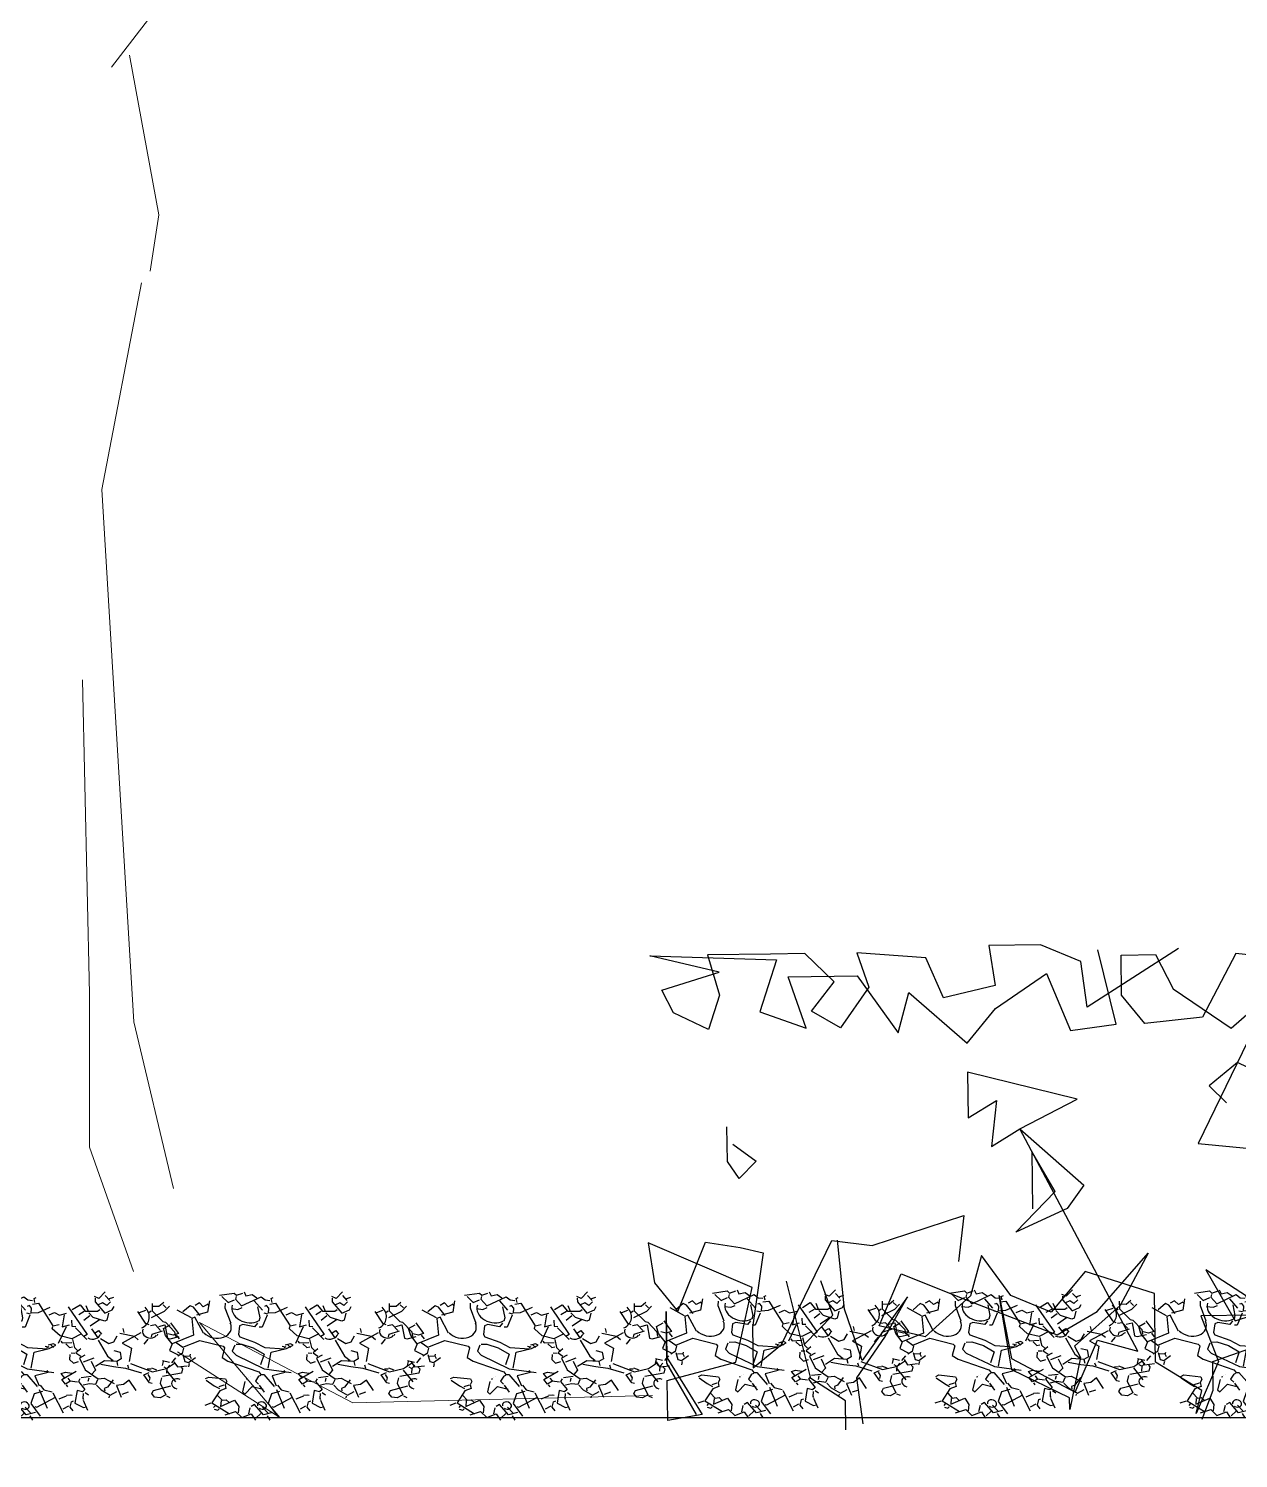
# Model space of a CAD drawing. Extents: x -1568 to -728, y -1287 to -990.
# Drawn here: x -1271.715 to -1268.345, y -1213.164 to -1209.183 of the extents above; entities that cross this region are included whole.
import ezdxf

# ---------------------------------------------------------------- set-up
doc = ezdxf.new("R2010")
doc.units = 0
doc.header["$LTSCALE"] = 5
doc.layers.get('0').update_dxf_attribs({"linetype": 'CONTINUOUS'})
doc.layers.add('fz', color=7, linetype='CONTINUOUS')

# ---------------------------------------------------------------- blocks, each defined once
blk = doc.blocks.new('乔木02')
at = {"color": 106, "lineweight": 20}
for p, q in [((251.8, 912.4), (218, 736.5)), ((218, 736.5), (245.1, 283.2)), ((201.4, 574.5), (207.6, 307.1)), ((207.6, 307.1), (207.6, 176.5)), ((245.1, 283.2), (278.9, 141.2)), ((207.6, 176.5), (245, 70.7)), ((301, 27.2), (431.7, -41.2)), ((369.5, -53.6), (301, 27.2)), ((282.3, 2.3), (369.5, -53.6)), ((431.7, -41.2), (686.9, -35))]:
    blk.add_line(p, q, dxfattribs=at)
for points in [[(498.5, 2592.9), (511.1, 2253), (526.2, 1991.2), (518.6, 1757.1), (432.8, 1524.2), (337.1, 1259.8), (301.8, 1194.4), (226.3, 1096.2)], [(241.4, 1106.3), (266.6, 970.3), (259, 922.5)]]:
    blk.add_lwpolyline(points, dxfattribs=at)
blk = doc.blocks.new('A$C3DF60D46')
at = {"color": 3}
for p, q in [((753.5334, 876.300001), (732.3667, 829.733351)), ((757.7667, 855.133351), (783.1667, 833.966701)), ((795.8667, 855.133351), (774.70005, 838.200001)), ((973.6667, 876.300001), (982.1334, 833.966701)), ((1007.5334, 867.833351), (977.90005, 859.366701)), ((1024.4667, 897.466701), (1007.5334, 867.833351)), ((1024.4667, 884.766701), (1041.40005, 872.066701)), ((1054.10005, 884.766701), (1037.1667, 846.666701)), ((732.3667, 829.733351), (711.20005, 833.966701)), ((715.43335, 825.500001), (719.6667, 804.333351)), ((719.6667, 804.333351), (774.70005, 753.533351)), ((753.5334, 808.566701), (736.60005, 791.633351)), ((774.70005, 800.100001), (753.5334, 808.566701)), ((787.40005, 825.500001), (774.70005, 800.100001)), ((804.3334, 783.166701), (808.5667, 804.333351)), ((918.6334, 808.566701), (965.20005, 753.533351)), ((952.50005, 825.500001), (927.10005, 804.333351)), ((977.90005, 829.733351), (969.4334, 817.033351)), ((982.1334, 833.966701), (1041.40005, 787.400001)), ((1037.1667, 846.666701), (986.3667, 791.633351)), ((1041.40005, 787.400001), (1054.10005, 787.400001)), ((1054.10005, 787.400001), (1104.90005, 745.066701)), ((287.8667, 706.966701), (313.2667, 728.133351)), ((317.50005, 736.600001), (330.20005, 715.433351)), ((321.73335, 651.933351), (397.93335, 732.366701)), ((330.20005, 715.433351), (355.60005, 732.366701)), ((355.60005, 732.366701), (381.00005, 719.666701)), ((397.93335, 732.366701), (419.10005, 719.666701)), ((419.10005, 719.666701), (440.2667, 723.900001)), ((444.50005, 736.600001), (452.9667, 745.066701)), ((452.9667, 715.433351), (444.50005, 736.600001)), ((605.3667, 736.600001), (719.6667, 605.366701)), ((626.53335, 728.133351), (656.1667, 766.233351)), ((656.1667, 766.233351), (685.80005, 736.600001)), ((681.5667, 732.366701), (660.40005, 706.966701)), ((681.5667, 770.466701), (698.50005, 740.833351)), ((685.80005, 736.600001), (740.83335, 753.533351)), ((728.13335, 711.200001), (702.73335, 732.366701)), ((740.83335, 753.533351), (749.30005, 766.233351)), ((774.70005, 753.533351), (804.3334, 783.166701)), ((791.6334, 757.766701), (791.6334, 715.433351)), ((965.20005, 753.533351), (982.1334, 749.300001)), ((1011.7667, 757.766701), (990.60005, 745.066701)), ((1007.5334, 698.500001), (1049.8667, 732.366701)), ((1041.40005, 732.366701), (1011.7667, 757.766701)), ((1028.70005, 753.533351), (1054.10005, 770.466701)), ((1054.10005, 770.466701), (1079.50005, 698.500001)), ((1092.20005, 698.500001), (1130.30005, 723.900001)), ((1104.90005, 745.066701), (1113.3667, 719.666701)), ((211.6667, 681.566701), (275.1667, 715.433351)), ((224.3667, 677.333351), (258.23335, 651.933351)), ((258.23335, 651.933351), (283.63335, 677.333351)), ((275.1667, 715.433351), (287.8667, 706.966701)), ((287.8667, 698.500001), (287.8667, 681.566701)), ((287.8667, 681.566701), (321.73335, 651.933351)), ((372.53335, 698.500001), (419.10005, 656.166701)), ((393.70005, 668.866701), (414.8667, 609.600001)), ((431.80005, 690.033351), (423.33335, 681.566701)), ((444.50005, 677.333351), (431.80005, 690.033351)), ((444.50005, 702.733351), (469.90005, 715.433351)), ((448.73335, 647.700001), (444.50005, 677.333351)), ((478.3667, 660.400001), (448.73335, 647.700001)), ((469.90005, 715.433351), (558.80005, 605.366701)), ((524.93335, 706.966701), (478.3667, 660.400001)), ((529.1667, 664.633351), (550.33335, 685.800001)), ((550.33335, 685.800001), (575.73335, 677.333351)), ((575.73335, 677.333351), (605.3667, 698.500001)), ((596.90005, 685.800001), (601.13335, 613.833351)), ((635.00005, 664.633351), (643.4667, 630.766701)), ((711.20005, 715.433351), (690.03335, 681.566701)), ((757.7667, 706.966701), (723.90005, 656.166701)), ((783.1667, 706.966701), (728.13335, 711.200001)), ((791.6334, 715.433351), (783.1667, 706.966701)), ((931.3334, 660.400001), (863.60005, 656.166701)), ((872.0667, 690.033351), (880.5334, 668.866701)), ((956.7334, 690.033351), (884.7667, 605.366701)), ((952.50005, 647.700001), (931.3334, 660.400001)), ((994.8334, 664.633351), (982.1334, 630.766701)), ((1007.5334, 681.566701), (1007.5334, 698.500001)), ((1032.9334, 698.500001), (1032.9334, 706.966701)), ((1079.50005, 698.500001), (1092.20005, 698.500001)), ((131.23335, 609.600001), (114.3, 588.433351)), ((152.4, 592.666701), (131.23335, 609.600001)), ((169.33335, 613.833351), (152.4, 592.666701)), ((177.8, 605.366701), (169.33335, 613.833351)), ((173.5667, 635.000001), (177.8, 567.266701)), ((245.53335, 643.466701), (249.7667, 618.066701)), ((249.7667, 618.066701), (292.10005, 537.633351)), ((279.40005, 622.300001), (309.03335, 626.533351)), ((309.03335, 626.533351), (325.9667, 643.466701)), ((414.8667, 609.600001), (414.8667, 588.433351)), ((427.5667, 643.466701), (444.50005, 643.466701)), ((444.50005, 635.000001), (436.03335, 558.800001)), ((558.80005, 605.366701), (584.20005, 622.300001)), ((558.80005, 588.433351), (558.80005, 601.133351)), ((601.13335, 558.800001), (558.80005, 588.433351)), ((601.13335, 613.833351), (630.7667, 635.000001)), ((618.0667, 618.066701), (601.13335, 512.233351)), ((643.4667, 630.766701), (660.40005, 635.000001)), ((694.2667, 601.133351), (656.1667, 558.800001)), ((723.90005, 575.733351), (660.40005, 626.533351)), ((719.6667, 605.366701), (706.9667, 588.433351)), ((732.3667, 643.466701), (770.4667, 601.133351)), ((753.5334, 626.533351), (766.2334, 643.466701)), ((766.2334, 643.466701), (783.1667, 626.533351)), ((774.70005, 588.433351), (833.9667, 508.000001)), ((783.1667, 601.133351), (825.50005, 584.200001)), ((825.50005, 584.200001), (846.6667, 601.133351)), ((846.6667, 601.133351), (855.1334, 639.233351)), ((884.7667, 605.366701), (931.3334, 588.433351)), ((931.3334, 588.433351), (935.5667, 508.000001)), ((38.1, 537.633351), (110.0667, 512.233351)), ((93.13335, 579.966701), (67.73335, 533.400001)), ((110.0667, 575.733351), (93.13335, 579.966701)), ((148.1667, 537.633351), (110.0667, 575.733351)), ((177.8, 567.266701), (131.23335, 533.400001)), ((347.13335, 546.100001), (334.43335, 533.400001)), ((334.43335, 533.400001), (338.6667, 482.600001)), ((402.1667, 550.333351), (347.13335, 546.100001)), ((410.63335, 575.733351), (402.1667, 550.333351)), ((436.03335, 558.800001), (423.33335, 554.566701)), ((656.1667, 558.800001), (601.13335, 558.800001)), ((609.60005, 529.166701), (618.0667, 520.700001)), ((618.0667, 520.700001), (660.40005, 537.633351)), ((660.40005, 554.566701), (677.33335, 512.233351)), ((855.1334, 550.333351), (884.7667, 550.333351)), ((884.7667, 550.333351), (897.4667, 512.233351)), ((1109.1334, 520.700001), (1138.7667, 563.033351)), ((1134.5334, 571.500001), (1155.70005, 546.100001)), ((1155.70005, 546.100001), (1198.0334, 567.266701)), ((1172.6334, 550.333351), (1181.10005, 541.866701)), ((1181.10005, 541.866701), (1181.10005, 516.466701)), ((127, 520.700001), (114.3, 508.000001)), ((114.3, 508.000001), (139.7, 414.866651)), ((182.03335, 440.266701), (127, 520.700001)), ((338.6667, 482.600001), (347.13335, 469.900001)), ((347.13335, 469.900001), (419.10005, 461.433351)), ((419.10005, 461.433351), (469.90005, 444.500001)), ((469.90005, 444.500001), (558.80005, 465.666701)), ((503.7667, 427.566701), (567.2667, 469.900001)), ((546.10005, 478.366701), (563.03335, 478.366701)), ((563.03335, 478.366701), (554.5667, 469.900001)), ((579.9667, 503.766701), (558.80005, 486.833351)), ((567.2667, 469.900001), (592.6667, 499.533351)), ((567.2667, 495.300001), (584.20005, 482.600001)), ((592.6667, 499.533351), (579.9667, 503.766701)), ((635.00005, 520.700001), (656.1667, 503.766701)), ((656.1667, 503.766701), (668.8667, 512.233351)), ((664.63335, 465.666701), (668.8667, 436.033351)), ((685.80005, 478.366701), (668.8667, 474.133351)), ((677.33335, 512.233351), (694.2667, 499.533351)), ((706.9667, 512.233351), (690.03335, 482.600001)), ((690.03335, 482.600001), (715.43335, 469.900001)), ((732.3667, 482.600001), (711.20005, 457.200001)), ((774.70005, 478.366701), (732.3667, 440.266701)), ((825.50005, 478.366701), (791.6334, 431.800001)), ((880.5334, 491.066701), (825.50005, 478.366701)), ((833.9667, 508.000001), (863.60005, 491.066701)), ((863.60005, 491.066701), (855.1334, 486.833351)), ((872.0667, 457.200001), (927.10005, 465.666701)), ((897.4667, 512.233351), (880.5334, 491.066701)), ((880.5334, 491.066701), (889.00005, 469.900001)), ((927.10005, 465.666701), (1003.30005, 461.433351)), ((931.3334, 486.833351), (939.80005, 469.900001)), ((944.0334, 499.533351), (1049.8667, 482.600001)), ((1016.00005, 452.966701), (1037.1667, 474.133351)), ((1041.40005, 495.300001), (1024.4667, 491.066701)), ((1032.9334, 461.433351), (1045.6334, 444.500001)), ((1041.40005, 503.766701), (1066.80005, 499.533351)), ((1049.8667, 482.600001), (1109.1334, 520.700001)), ((1096.4334, 461.433351), (1096.4334, 427.566701)), ((1181.10005, 516.466701), (1100.6667, 469.900001)), ((1109.1334, 512.233351), (1164.1667, 457.200001)), ((0, 410.633351), (25.4, 440.266701)), ((16.93335, 372.533351), (0, 410.633351)), ((25.4, 452.966701), (71.9667, 402.166651)), ((71.9667, 402.166651), (50.8, 385.233351)), ((139.7, 414.866651), (55.03335, 334.433351)), ((105.83335, 330.200001), (173.5667, 393.700001)), ((173.5667, 393.700001), (283.63335, 393.700001)), ((283.63335, 393.700001), (292.10005, 385.233351)), ((334.43335, 414.866651), (330.20005, 376.766651)), ((338.6667, 423.333351), (364.0667, 431.800001)), ((364.0667, 431.800001), (419.10005, 427.566701)), ((419.10005, 427.566701), (474.13335, 406.400001)), ((474.13335, 406.400001), (469.90005, 338.666651)), ((508.00005, 330.200001), (503.7667, 427.566701)), ((668.8667, 436.033351), (690.03335, 419.100001)), ((690.03335, 419.100001), (711.20005, 436.033351)), ((711.20005, 457.200001), (749.30005, 397.933351)), ((749.30005, 397.933351), (817.0334, 364.066651)), ((766.2334, 457.200001), (795.8667, 410.633351)), ((795.8667, 410.633351), (783.1667, 381.000001)), ((812.80005, 452.966701), (872.0667, 457.200001)), ((956.7334, 402.166651), (935.5667, 368.300001)), ((999.0667, 351.366651), (956.7334, 402.166651)), ((1049.8667, 414.866651), (1016.00005, 452.966701)), ((1045.6334, 444.500001), (1045.6334, 427.566701)), ((1062.5667, 414.866651), (1049.8667, 414.866651)), ((1075.2667, 376.766651), (1147.2334, 427.566701)), ((1096.4334, 427.566701), (1134.5334, 368.300001)), ((55.03335, 334.433351), (16.93335, 372.533351)), ((50.8, 385.233351), (25.4, 385.233351)), ((55.03335, 334.433351), (50.8, 292.100001)), ((63.5, 389.466651), (80.43335, 372.533351)), ((71.9667, 347.133351), (105.83335, 330.200001)), ((292.10005, 385.233351), (292.10005, 325.966651)), ((330.20005, 376.766651), (351.3667, 359.833351)), ((351.3667, 359.833351), (491.0667, 321.733351)), ((491.0667, 321.733351), (613.83335, 338.666651)), ((588.43335, 330.200001), (533.40005, 292.100001)), ((579.9667, 338.666651), (588.43335, 330.200001)), ((647.70005, 342.900001), (664.63335, 355.600001)), ((668.8667, 321.733351), (647.70005, 342.900001)), ((656.1667, 309.033351), (711.20005, 376.766651)), ((664.63335, 355.600001), (694.2667, 359.833351)), ((736.60005, 338.666651), (732.3667, 321.733351)), ((783.1667, 368.300001), (740.83335, 347.133351)), ((774.70005, 355.600001), (774.70005, 334.433351)), ((783.1667, 325.966651), (812.80005, 330.200001)), ((812.80005, 330.200001), (817.0334, 359.833351)), ((817.0334, 364.066651), (842.4334, 376.766651)), ((842.4334, 376.766651), (893.2334, 359.833351)), ((867.8334, 330.200001), (855.1334, 317.500001)), ((884.7667, 381.000001), (867.8334, 330.200001)), ((935.5667, 368.300001), (905.9334, 351.366651)), ((905.9334, 351.366651), (939.80005, 292.100001)), ((965.20005, 330.200001), (939.80005, 309.033351)), ((1071.0334, 355.600001), (1075.2667, 376.766651)), ((1087.9667, 338.666651), (1071.0334, 355.600001)), ((1113.3667, 342.900001), (1087.9667, 338.666651)), ((1134.5334, 368.300001), (1113.3667, 342.900001)), ((1138.7667, 364.066651), (1155.70005, 359.833351)), ((50.8, 292.100001), (93.13335, 279.400001)), ((110.0667, 292.100001), (93.13335, 270.933351)), ((110.0667, 325.966651), (110.0667, 292.100001)), ((114.3, 287.866651), (131.23335, 249.766651)), ((143.93335, 287.866651), (122.7667, 279.400001)), ((148.1667, 287.866651), (148.1667, 300.566651)), ((148.1667, 249.766651), (173.5667, 287.866651)), ((156.63335, 275.166651), (148.1667, 287.866651)), ((292.10005, 325.966651), (321.73335, 313.266651)), ((321.73335, 313.266651), (469.90005, 296.333351)), ((474.13335, 270.933351), (465.6667, 237.066651)), ((469.90005, 296.333351), (482.60005, 283.633351)), ((474.13335, 270.933351), (482.60005, 279.400001)), ((482.60005, 283.633351), (495.30005, 287.866651)), ((495.30005, 287.866651), (554.5667, 232.833351)), ((533.40005, 292.100001), (563.03335, 241.300001)), ((677.33335, 287.866651), (656.1667, 309.033351)), ((694.2667, 309.033351), (677.33335, 287.866651)), ((681.5667, 325.966651), (694.2667, 313.266651)), ((681.5667, 283.633351), (690.03335, 275.166651)), ((694.2667, 313.266651), (728.13335, 317.500001)), ((732.3667, 321.733351), (770.4667, 283.633351)), ((736.60005, 266.700001), (740.83335, 190.500001)), ((762.00005, 266.700001), (736.60005, 266.700001)), ((757.7667, 309.033351), (783.1667, 325.966651)), ((770.4667, 283.633351), (762.00005, 266.700001)), ((774.70005, 266.700001), (791.6334, 258.233351)), ((817.0334, 325.966651), (842.4334, 304.800001)), ((842.4334, 304.800001), (889.00005, 287.866651)), ((855.1334, 317.500001), (859.3667, 304.800001)), ((884.7667, 279.400001), (884.7667, 270.933351)), ((889.00005, 287.866651), (914.40005, 317.500001)), ((29.63335, 224.366651), (63.5, 224.366651)), ((33.8667, 220.133351), (33.8667, 194.733351)), ((59.2667, 186.266651), (67.73335, 207.433351)), ((84.6667, 258.233351), (71.9667, 224.366651)), ((131.23335, 249.766651), (148.1667, 249.766651)), ((152.4, 245.533351), (152.4, 224.366651)), ((254.00005, 194.733351), (330.20005, 207.433351)), ((330.20005, 207.433351), (338.6667, 194.733351)), ((419.10005, 220.133351), (419.10005, 156.633351)), ((423.33335, 237.066651), (427.5667, 241.300001)), ((431.80005, 249.766651), (431.80005, 249.766651)), ((431.80005, 148.166651), (457.20005, 203.200001)), ((436.03335, 258.233351), (436.03335, 258.233351)), ((457.20005, 203.200001), (508.00005, 203.200001)), ((465.6667, 237.066651), (482.60005, 224.366651)), ((486.83335, 220.133351), (516.4667, 186.266651)), ((584.20005, 211.666651), (550.33335, 186.266651)), ((554.5667, 241.300001), (554.5667, 241.300001)), ((558.80005, 228.600001), (558.80005, 228.600001)), ((567.2667, 245.533351), (588.43335, 224.366651)), ((567.2667, 220.133351), (622.30005, 122.766651)), ((575.73335, 114.300001), (647.70005, 198.966651)), ((588.43335, 224.366651), (626.53335, 224.366651)), ((630.7667, 220.133351), (698.50005, 118.533351)), ((694.2667, 220.133351), (664.63335, 190.500001)), ((694.2667, 224.366651), (711.20005, 232.833351)), ((711.20005, 232.833351), (719.6667, 232.833351)), ((723.90005, 194.733351), (732.3667, 203.200001)), ((766.2334, 258.233351), (770.4667, 228.600001)), ((770.4667, 228.600001), (774.70005, 224.366651)), ((774.70005, 220.133351), (804.3334, 169.333351)), ((42.33335, 190.500001), (55.03335, 186.266651)), ((63.5, 156.633351), (59.2667, 186.266651)), ((241.30005, 182.033351), (254.00005, 194.733351)), ((245.53335, 173.566651), (287.8667, 152.400001)), ((287.8667, 152.400001), (313.2667, 143.933351)), ((317.50005, 131.233351), (296.33335, 50.800001)), ((330.20005, 169.333351), (309.03335, 152.400001)), ((342.90005, 152.400001), (317.50005, 131.233351)), ((338.6667, 194.733351), (334.43335, 173.566651)), ((334.43335, 173.566651), (342.90005, 152.400001)), ((419.10005, 156.633351), (431.80005, 148.166651)), ((550.33335, 186.266651), (546.10005, 127.000001)), ((715.43335, 165.100001), (694.2667, 139.700001)), ((723.90005, 160.866651), (723.90005, 194.733351)), ((740.83335, 143.933351), (723.90005, 160.866651)), ((740.83335, 190.500001), (783.1667, 177.800001)), ((783.1667, 177.800001), (795.8667, 186.266651)), ((313.2667, 101.600001), (338.6667, 80.433351)), ((334.43335, 76.200001), (338.6667, 42.333351)), ((338.6667, 42.333351), (393.70005, 97.366651)), ((338.6667, 80.433351), (355.60005, 88.900001)), ((355.60005, 88.900001), (372.53335, 76.200001)), ((393.70005, 97.366651), (419.10005, 67.733351)), ((419.10005, 67.733351), (423.33335, 29.633351)), ((469.90005, 76.200001), (469.90005, 38.100001)), ((486.83335, 101.600001), (474.13335, 84.666651)), ((537.63335, 55.033351), (486.83335, 101.600001)), ((524.93335, 97.366651), (554.5667, 71.966651)), ((575.73335, 80.433351), (537.63335, 55.033351)), ((546.10005, 127.000001), (601.13335, 67.733351)), ((567.2667, 114.300001), (575.73335, 114.300001)), ((292.10005, 46.566651), (266.70005, 25.400001)), ((296.33335, 50.800001), (385.23335, 12.700001)), ((313.2667, 38.100001), (309.03335, 25.400001)), ((313.2667, 16.933351), (330.20005, 16.933351)), ((330.20005, 16.933351), (334.43335, 25.400001)), ((368.30005, 0.000001), (410.63335, 33.866651)), ((410.63335, 33.866651), (444.50005, 8.466651)), ((444.50005, 8.466651), (482.60005, 42.333351)), ((482.60005, 42.333351), (508.00005, 12.700001)), ((524.93335, 59.266651), (508.00005, 25.400001)), ((554.5667, 55.033351), (571.50005, 33.866651))]:
    blk.add_line(p, q, dxfattribs=at)
for centre, radius, start, end in [((893.2334, 778.933351), 84.66665, 316.84761, 50.906141), ((994.8334, 706.966701), 33.86665, 165.963757, 347.471192), ((355.60005, 639.233351), 76.2, 177.137595, 319.398705), ((736.60005, 626.533351), 42.33335, 255.963757, 0), ((228.60005, 499.533351), 71.96665, 231.842773, 30.963757), ((1176.8667, 448.733351), 29.63335, 81.869898, 270), ((520.70005, 105.833351), 21.16665, 243.434949, 201.801409)]:
    blk.add_arc(centre, radius, start, end, dxfattribs=at)
blk = doc.blocks.new('LIM43')
at = {"color": 98}
for p, q in [((942284.4114, 2579500.6716), (942284.5407, 2579500.7657)), ((942284.5407, 2579500.7657), (942284.6036, 2579500.6849)), ((942284.6036, 2579500.6849), (942284.6047, 2579500.7649)), ((942284.6047, 2579500.7649), (942284.9407, 2579500.7603)), ((942284.7649, 2579500.7787), (942284.7629, 2579500.6348)), ((942285.019, 2579500.6313), (942284.7649, 2579500.7787)), ((942284.9407, 2579500.7603), (942284.9543, 2579500.5842)), ((942285.0687, 2579500.7585), (942285.019, 2579500.6313)), ((942285.1809, 2579500.773), (942285.0687, 2579500.7585)), ((942285.2609, 2579500.7719), (942285.1809, 2579500.773)), ((942285.2907, 2579500.6116), (942285.2609, 2579500.7719)), ((942285.3405, 2579500.7388), (942285.6132, 2579500.7831)), ((942285.4836, 2579500.6729), (942285.3891, 2579500.7861)), ((942285.6127, 2579500.7511), (942285.6105, 2579500.5912)), ((942285.8852, 2579500.7793), (942285.6127, 2579500.7511)), ((942285.6132, 2579500.7831), (942285.7721, 2579500.7009)), ((942286.0292, 2579500.7774), (942285.8828, 2579500.6035)), ((942285.9161, 2579500.699), (942285.8852, 2579500.7793)), ((942286.2023, 2579500.5672), (942286.0292, 2579500.7774)), ((942286.557, 2579500.7542), (942286.2685, 2579500.7261)), ((942286.331, 2579500.6134), (942286.397, 2579500.7564)), ((942286.397, 2579500.7564), (942286.7001, 2579500.6883)), ((942286.5706, 2579500.5781), (942286.557, 2579500.7542)), ((942286.8134, 2579500.7827), (942286.7487, 2579500.7356)), ((942286.9403, 2579500.701), (942286.8134, 2579500.7827)), ((942287.3732, 2579500.759), (942287.0532, 2579500.7634)), ((942287.0532, 2579500.7634), (942287.0666, 2579500.5713)), ((942287.2765, 2579500.7124), (942287.6612, 2579500.7551)), ((942287.4021, 2579500.5348), (942287.3732, 2579500.759)), ((942287.6612, 2579500.7551), (942287.7548, 2579500.5779)), ((942287.8214, 2579500.7689), (942288.0753, 2579500.6055)), ((942287.8852, 2579500.752), (942287.8359, 2579500.6568)), ((942287.9812, 2579500.7507), (942287.8852, 2579500.752)), ((942287.9797, 2579500.6388), (942287.9812, 2579500.7507)), ((942287.9946, 2579500.5587), (942288.0454, 2579500.7658)), ((942288.093, 2579500.7332), (942288.2057, 2579500.7796)), ((942288.2057, 2579500.7796), (942288.3497, 2579500.7777)), ((942288.3497, 2579500.7777), (942288.3321, 2579500.666)), ((942288.5252, 2579500.7433), (942288.7175, 2579500.7566)), ((942288.7175, 2579500.7566), (942288.6841, 2579500.6612)), ((942288.7804, 2579500.6758), (942288.8615, 2579500.7547)), ((942288.8615, 2579500.7547), (942288.9575, 2579500.7534)), ((942289.2935, 2579500.7488), (942288.9412, 2579500.7376)), ((942288.9575, 2579500.7534), (942289.1335, 2579500.751)), ((942289.1335, 2579500.751), (942289.0999, 2579500.6395)), ((942289.1008, 2579500.7034), (942289.2935, 2579500.7488)), ((942285.3392, 2579500.6429), (942285.3405, 2579500.7388)), ((942285.9794, 2579500.6501), (942286.1247, 2579500.7441)), ((942286.1247, 2579500.7441), (942286.331, 2579500.6134)), ((942286.2685, 2579500.7261), (942286.2023, 2579500.5672)), ((942287.2424, 2579500.5529), (942287.2765, 2579500.7124)), ((942288.0753, 2579500.6055), (942288.093, 2579500.7332)), ((942288.4757, 2579500.632), (942288.5252, 2579500.7433)), ((942288.9412, 2579500.7376), (942288.9873, 2579500.5931)), ((942285.6105, 2579500.5912), (942285.4836, 2579500.6729)), ((942285.7721, 2579500.7009), (942285.9161, 2579500.699)), ((942286.7001, 2579500.6883), (942286.5706, 2579500.5781)), ((942286.7463, 2579500.5597), (942286.8439, 2579500.6703)), ((942286.8439, 2579500.6703), (942286.923, 2579500.6053)), ((942287.0666, 2579500.5713), (942286.9403, 2579500.701)), ((942288.1886, 2579500.6999), (942288.1224, 2579500.5409)), ((942288.3313, 2579500.602), (942288.1886, 2579500.6999)), ((942288.7166, 2579500.6927), (942288.6024, 2579500.5344)), ((942288.9086, 2579500.6901), (942288.7166, 2579500.6927)), ((942288.8433, 2579500.595), (942288.7804, 2579500.6758)), ((942288.8586, 2579500.5469), (942288.9086, 2579500.6901)), ((942289.2602, 2579500.6533), (942289.1008, 2579500.7034)), ((942284.7629, 2579500.6348), (942284.7452, 2579500.5071)), ((942286.923, 2579500.6053), (942287.0359, 2579500.6677)), ((942287.0359, 2579500.6677), (942287.4835, 2579500.6296)), ((942287.4835, 2579500.6296), (942287.4819, 2579500.5177)), ((942287.6744, 2579500.547), (942287.5637, 2579500.6445)), ((942287.5637, 2579500.6445), (942287.766, 2579500.226)), ((942287.8359, 2579500.6568), (942287.6744, 2579500.547)), ((942287.9146, 2579500.5598), (942287.9797, 2579500.6388)), ((942288.3321, 2579500.666), (942288.4757, 2579500.632)), ((942288.5719, 2579500.6467), (942288.41, 2579500.505)), ((942288.6024, 2579500.5344), (942288.5719, 2579500.6467)), ((942288.6841, 2579500.6612), (942288.7626, 2579500.5482)), ((942289.0999, 2579500.6395), (942289.1306, 2579500.5431)), ((942289.2273, 2579500.5898), (942289.2602, 2579500.6533)), ((942284.9543, 2579500.5842), (942285.2907, 2579500.6116)), ((942285.8828, 2579500.6035), (942286.0081, 2579500.4099)), ((942288.41, 2579500.505), (942288.3313, 2579500.602)), ((942288.7626, 2579500.5482), (942288.8433, 2579500.595)), ((942288.9873, 2579500.5931), (942288.8586, 2579500.5469)), ((942289.1306, 2579500.5431), (942289.2273, 2579500.5898)), ((942284.7452, 2579500.5071), (942284.4578, 2579500.559)), ((942284.4578, 2579500.559), (942284.4855, 2579500.2389)), ((942286.0081, 2579500.4099), (942286.0583, 2579500.5691)), ((942287.7548, 2579500.5779), (942287.9146, 2579500.5598)), ((942288.1224, 2579500.5409), (942287.9946, 2579500.5587)), ((942287.4819, 2579500.5177), (942287.4021, 2579500.5348)), ((942284.6786, 2579500.3162), (942284.5041, 2579500.4305)), ((942287.5604, 2579500.4047), (942287.6571, 2579500.4513)), ((942287.6571, 2579500.4513), (942287.7362, 2579500.3863)), ((942287.6235, 2579500.3399), (942287.5604, 2579500.4047)), ((942288.1038, 2579500.3493), (942288.4089, 2579500.4251)), ((942288.4089, 2579500.4251), (942288.4071, 2579500.2972)), ((942285.5437, 2579500.3843), (942285.4615, 2579500.2255)), ((942285.575, 2579500.3359), (942285.5275, 2579500.3685)), ((942287.7362, 2579500.3863), (942287.6875, 2579500.339)), ((942284.4855, 2579500.2389), (942284.6786, 2579500.3162)), ((942285.6706, 2579500.3026), (942285.575, 2579500.3359)), ((942286.2148, 2579500.3112), (942286.1973, 2579500.1995)), ((942286.3271, 2579500.3256), (942286.2148, 2579500.3112)), ((942287.6218, 2579500.212), (942287.6235, 2579500.3399)), ((942288.2627, 2579500.2672), (942288.1038, 2579500.3493)), ((942288.3278, 2579500.3462), (942288.342, 2579500.2181)), ((942288.4071, 2579500.2972), (942288.3278, 2579500.3462)), ((942285.5411, 2579500.1925), (942285.6706, 2579500.3026)), ((942286.8369, 2579500.1588), (942286.9349, 2579500.3013)), ((942286.9349, 2579500.3013), (942287.0458, 2579500.2199)), ((942289.0776, 2579500.1761), (942289.0789, 2579500.272)), ((942284.6597, 2579500.1086), (942284.7579, 2579500.2671)), ((942284.7579, 2579500.2671), (942284.8191, 2579500.0584)), ((942286.1973, 2579500.1995), (942286.118, 2579500.2485)), ((942287.9341, 2579499.6481), (942288.2627, 2579500.2672)), ((942288.2627, 2579500.2672), (942288.0845, 2579500.1097)), ((942288.342, 2579500.2181), (942288.2627, 2579500.2672)), ((942285.4615, 2579500.2255), (942285.5411, 2579500.1925)), ((942287.0458, 2579500.2199), (942286.9971, 2579500.1726)), ((942287.766, 2579500.226), (942287.6218, 2579500.212)), ((942288.1643, 2579500.0927), (942288.2298, 2579500.2037)), ((942288.2298, 2579500.2037), (942288.2276, 2579500.0438)), ((942289.0623, 2579500.2243), (942288.9976, 2579500.1772)), ((942286.9631, 2579500.0291), (942286.8369, 2579500.1588)), ((942286.9971, 2579500.1726), (942287.0436, 2579500.06)), ((942287.1573, 2579500.1864), (942287.4613, 2579500.1822)), ((942287.233, 2579499.8656), (942287.1573, 2579500.1864)), ((942287.4613, 2579500.1822), (942287.3638, 2579500.0716)), ((942288.9976, 2579500.1772), (942289.0449, 2579500.1286)), ((942289.0449, 2579500.1286), (942289.0776, 2579500.1761)), ((942284.8191, 2579500.0584), (942284.98, 2579500.1202)), ((942287.3638, 2579500.0716), (942287.5999, 2579499.7806)), ((942288.0845, 2579500.1097), (942288.1316, 2579500.0451)), ((942288.2747, 2579499.9792), (942288.1643, 2579500.0927)), ((942284.946, 2579499.9767), (942285.0913, 2579500.0707)), ((942285.0913, 2579500.0707), (942285.0729, 2579499.8951)), ((942286.5311, 2579500.035), (942286.2878, 2579499.7985)), ((942286.5138, 2579499.9393), (942286.3076, 2579500.0701)), ((942286.3076, 2579500.0701), (942286.3694, 2579499.9093)), ((942286.3694, 2579499.9093), (942286.5311, 2579500.035)), ((942287.0436, 2579500.06), (942286.9794, 2579500.0449)), ((942288.1316, 2579500.0451), (942288.2747, 2579499.9792)), ((942286.0825, 2579499.9932), (942286.0652, 2579499.8975)), ((942286.2252, 2579499.8953), (942286.0825, 2579499.9932)), ((942288.6743, 2579499.9418), (942288.4194, 2579500.0252)), ((942288.4194, 2579500.0252), (942288.4337, 2579499.8971)), ((942284.9434, 2579499.7849), (942284.946, 2579499.9767)), ((942285.362, 2579499.9711), (942285.2971, 2579499.908)), ((942285.5043, 2579499.8412), (942285.362, 2579499.9711)), ((942288.7865, 2579499.9562), (942288.6743, 2579499.9418)), ((942288.7519, 2579499.7649), (942288.7705, 2579499.9565)), ((942288.8488, 2579499.8275), (942288.7865, 2579499.9562)), ((942284.4651, 2579499.9194), (942284.464, 2579499.8394)), ((942284.528, 2579499.8386), (942284.4651, 2579499.9194)), ((942284.7531, 2579499.9154), (942284.6247, 2579499.8852)), ((942284.7202, 2579499.8519), (942284.7531, 2579499.9154)), ((942285.0729, 2579499.8951), (942285.1056, 2579499.9426)), ((942285.1056, 2579499.9426), (942285.216, 2579499.8292)), ((942285.5376, 2579499.9367), (942285.5043, 2579499.8412)), ((942285.6787, 2579499.7269), (942285.5376, 2579499.9367)), ((942286.335, 2579499.7339), (942286.5138, 2579499.9393)), ((942286.7815, 2579499.6159), (942286.7376, 2579499.9203)), ((942287.9059, 2579499.9203), (942287.9839, 2579499.7753)), ((942288.0477, 2579499.7585), (942287.9059, 2579499.9203)), ((942288.2883, 2579499.8032), (942288.3699, 2579499.914)), ((942288.3699, 2579499.914), (942288.4003, 2579499.8016)), ((942289.0423, 2579499.9368), (942288.9781, 2579499.9216)), ((942288.9781, 2579499.9216), (942289.0073, 2579499.7134)), ((942289.0088, 2579499.8253), (942289.2985, 2579499.9492)), ((942289.1385, 2579499.9514), (942289.0423, 2579499.9368)), ((942289.2159, 2579499.7585), (942289.1385, 2579499.9514)), ((942289.2985, 2579499.9492), (942289.281, 2579499.8376)), ((942284.6247, 2579499.8852), (942284.6082, 2579499.8534)), ((942284.6558, 2579499.8208), (942284.8167, 2579499.8826)), ((942284.8167, 2579499.8826), (942284.8638, 2579499.818)), ((942285.2971, 2579499.908), (942285.3914, 2579499.7788)), ((942285.8409, 2579499.8846), (942285.8394, 2579499.7727)), ((942285.9514, 2579499.7711), (942285.8409, 2579499.8846)), ((942286.0465, 2579499.7059), (942286.2252, 2579499.8953)), ((942286.0652, 2579499.8975), (942286.2385, 2579499.7033)), ((942286.6068, 2579499.7142), (942286.6409, 2579499.8736)), ((942286.6409, 2579499.8736), (942286.6394, 2579499.7617)), ((942286.8645, 2579499.8386), (942287.0572, 2579499.8839)), ((942287.0572, 2579499.8839), (942287.1517, 2579499.7707)), ((942287.5999, 2579499.7806), (942287.7452, 2579499.8745)), ((942287.7452, 2579499.8745), (942287.6632, 2579499.7318)), ((942284.464, 2579499.8394), (942284.3678, 2579499.8248)), ((942284.5114, 2579499.7908), (942284.6082, 2579499.8534)), ((942284.6082, 2579499.8534), (942284.528, 2579499.8386)), ((942284.6082, 2579499.8534), (942284.6558, 2579499.8208)), ((942284.7829, 2579499.7551), (942284.7202, 2579499.8519)), ((942284.9747, 2579499.7365), (942285.0563, 2579499.8473)), ((942285.0563, 2579499.8473), (942285.1038, 2579499.8147)), ((942285.3603, 2579499.8432), (942285.3265, 2579499.7157)), ((942285.3421, 2579499.6835), (942285.3603, 2579499.8432)), ((942285.5354, 2579499.7768), (942285.6327, 2579499.8714)), ((942285.6327, 2579499.8714), (942285.7434, 2579499.774)), ((942286.4792, 2579499.7479), (942286.7047, 2579499.8568)), ((942286.7047, 2579499.8568), (942286.7034, 2579499.7609)), ((942286.8308, 2579499.7112), (942286.8645, 2579499.8386)), ((942287.1186, 2579499.6912), (942287.233, 2579499.8656)), ((942287.3447, 2579499.848), (942287.2163, 2579499.8178)), ((942287.3919, 2579499.7834), (942287.3447, 2579499.848)), ((942287.3765, 2579499.8316), (942287.4888, 2579499.8461)), ((942287.4888, 2579499.8461), (942287.4874, 2579499.7502)), ((942287.8883, 2579499.8086), (942288.0812, 2579499.8699)), ((942288.0812, 2579499.8699), (942288.1757, 2579499.7567)), ((942288.5932, 2579499.863), (942288.4001, 2579499.7856)), ((942288.6553, 2579499.7182), (942288.5932, 2579499.863)), ((942288.7837, 2579499.7484), (942288.817, 2579499.8439)), ((942288.8453, 2579499.5717), (942288.913, 2579499.8426)), ((942289.281, 2579499.8376), (942289.2159, 2579499.7585)), ((942284.3678, 2579499.8248), (942284.3669, 2579499.7608)), ((942284.5587, 2579499.7422), (942284.5438, 2579499.8224)), ((942284.5438, 2579499.8224), (942284.6214, 2579499.6454)), ((942284.8638, 2579499.818), (942284.9747, 2579499.7365)), ((942285.1038, 2579499.8147), (942284.9434, 2579499.7849)), ((942285.216, 2579499.8292), (942285.184, 2579499.8296)), ((942285.184, 2579499.8296), (942285.2305, 2579499.717)), ((942285.344, 2579499.8274), (942285.5354, 2579499.7768)), ((942286.2878, 2579499.7985), (942286.4792, 2579499.7479)), ((942286.4468, 2579499.7164), (942286.4001, 2579499.813)), ((942287.2163, 2579499.8178), (942287.1199, 2579499.7872)), ((942287.3741, 2579499.6558), (942287.3765, 2579499.8316)), ((942287.5346, 2579499.6856), (942287.5203, 2579499.8137)), ((942287.8857, 2579499.6168), (942287.8883, 2579499.8086)), ((942288.1757, 2579499.7567), (942288.2883, 2579499.8032)), ((942288.2855, 2579499.5953), (942288.3203, 2579499.8027)), ((942288.3203, 2579499.8027), (942288.2859, 2579499.6273)), ((942288.4003, 2579499.8016), (942288.5268, 2579499.688)), ((942288.6388, 2579499.6865), (942288.5763, 2579499.7992)), ((942288.5763, 2579499.7992), (942288.7019, 2579499.6216)), ((942288.9266, 2579499.6665), (942288.8488, 2579499.8275)), ((942289.054, 2579499.6168), (942289.0088, 2579499.8253)), ((942284.3669, 2579499.7608), (942284.5114, 2579499.7908)), ((942284.6852, 2579499.6286), (942284.7829, 2579499.7551)), ((942285.3914, 2579499.7788), (942285.6307, 2579499.7276)), ((942285.7434, 2579499.774), (942285.6787, 2579499.7269)), ((942285.7732, 2579499.6137), (942285.9514, 2579499.7711)), ((942285.8394, 2579499.7727), (942285.775, 2579499.7416)), ((942286.0621, 2579499.6737), (942285.9672, 2579499.7549)), ((942285.9672, 2579499.7549), (942286.0934, 2579499.6253)), ((942286.6394, 2579499.7617), (942286.5903, 2579499.6825)), ((942286.7034, 2579499.7609), (942286.751, 2579499.7282)), ((942286.863, 2579499.7267), (942286.9599, 2579499.7893)), ((942286.8924, 2579499.5344), (942286.9276, 2579499.7738)), ((942286.9276, 2579499.7738), (942286.9092, 2579499.5982)), ((942286.9599, 2579499.7893), (942286.975, 2579499.7252)), ((942287.1199, 2579499.7872), (942287.1186, 2579499.6912)), ((942287.1517, 2579499.7707), (942287.2463, 2579499.6735)), ((942287.4874, 2579499.7502), (942287.3919, 2579499.7834)), ((942287.9839, 2579499.7753), (942288.1104, 2579499.6617)), ((942288.1588, 2579499.693), (942288.0477, 2579499.7585)), ((942288.4001, 2579499.7856), (942288.1588, 2579499.693)), ((942288.7019, 2579499.6216), (942288.7519, 2579499.7649)), ((942289.246, 2579499.6142), (942289.2479, 2579499.7581)), ((942289.2479, 2579499.7581), (942289.2462, 2579499.6302)), ((942284.6052, 2579499.6296), (942284.5587, 2579499.7422)), ((942285.2134, 2579499.6373), (942285.0229, 2579499.7518)), ((942285.2305, 2579499.717), (942285.2112, 2579499.4775)), ((942285.3265, 2579499.7157), (942285.2608, 2579499.5887)), ((942285.6307, 2579499.7276), (942285.7092, 2579499.6146)), ((942285.775, 2579499.7416), (942286.0465, 2579499.7059)), ((942286.431, 2579499.7326), (942286.335, 2579499.7339)), ((942286.5259, 2579499.6514), (942286.431, 2579499.7326)), ((942286.5257, 2579499.6354), (942286.4468, 2579499.7164)), ((942286.5412, 2579499.6032), (942286.6068, 2579499.7142)), ((942286.751, 2579499.7282), (942286.863, 2579499.7267)), ((942286.975, 2579499.7252), (942286.8779, 2579499.6466)), ((942287.6154, 2579499.7484), (942287.7594, 2579499.7464)), ((942287.6632, 2579499.7318), (942287.6154, 2579499.7484)), ((942287.7594, 2579499.7464), (942287.7097, 2579499.6192)), ((942288.5268, 2579499.688), (942288.6553, 2579499.7182)), ((942288.8626, 2579499.6674), (942288.7837, 2579499.7484)), ((942289.0073, 2579499.7134), (942289.0057, 2579499.6015)), ((942285.2128, 2579499.5894), (942285.3421, 2579499.6835)), ((942286.0926, 2579499.5614), (942286.0621, 2579499.6737)), ((942286.2385, 2579499.7033), (942286.1101, 2579499.673)), ((942286.1101, 2579499.673), (942286.1246, 2579499.5609)), ((942286.5903, 2579499.6825), (942286.6041, 2579499.5224)), ((942286.8779, 2579499.6466), (942286.8308, 2579499.7112)), ((942287.2463, 2579499.6735), (942287.2282, 2579499.5139)), ((942287.7257, 2579499.619), (942287.5346, 2579499.6856)), ((942288.0466, 2579499.6786), (942287.9341, 2579499.6481)), ((942288.1086, 2579499.5338), (942288.0466, 2579499.6786)), ((942288.7173, 2579499.5735), (942288.6388, 2579499.6865)), ((942284.6214, 2579499.6454), (942284.6354, 2579499.5013)), ((942285.2757, 2579499.5086), (942285.2134, 2579499.6373)), ((942286.5561, 2579499.523), (942286.5257, 2579499.6354)), ((942286.6041, 2579499.5224), (942286.5259, 2579499.6514)), ((942287.213, 2579499.578), (942287.3741, 2579499.6558)), ((942288.1104, 2579499.6617), (942288.0939, 2579499.6299)), ((942289.0057, 2579499.6015), (942288.9266, 2579499.6665)), ((942284.6037, 2579499.5177), (942284.6052, 2579499.6296)), ((942284.6354, 2579499.5013), (942284.6852, 2579499.6286)), ((942285.7092, 2579499.6146), (942285.7232, 2579499.4705)), ((942285.7243, 2579499.5504), (942285.7732, 2579499.6137)), ((942286.0934, 2579499.6253), (942286.0919, 2579499.5134)), ((942286.5879, 2579499.5066), (942286.5412, 2579499.6032)), ((942286.8766, 2579499.5506), (942286.7815, 2579499.6159)), ((942286.9092, 2579499.5982), (942286.9715, 2579499.4694)), ((942287.7097, 2579499.6192), (942287.7717, 2579499.4745)), ((942287.7246, 2579499.5391), (942287.7257, 2579499.619)), ((942287.7566, 2579499.5386), (942287.8857, 2579499.6168)), ((942288.0939, 2579499.6299), (942288.124, 2579499.4856)), ((942288.2859, 2579499.6273), (942288.1086, 2579499.5338)), ((942288.1244, 2579499.5176), (942288.2855, 2579499.5953)), ((942289.2453, 2579499.5662), (942289.054, 2579499.6168)), ((942289.164, 2579499.4714), (942289.246, 2579499.6142)), ((942289.2462, 2579499.6302), (942289.1971, 2579499.5509)), ((942285.2112, 2579499.4775), (942285.2128, 2579499.5894)), ((942285.2608, 2579499.5887), (942285.2757, 2579499.5086)), ((942286.1397, 2579499.4968), (942286.0926, 2579499.5614)), ((942286.1246, 2579499.5609), (942286.1397, 2579499.4968)), ((942287.2595, 2579499.4655), (942287.213, 2579499.578)), ((942288.6995, 2579499.4458), (942288.7173, 2579499.5735)), ((942288.7484, 2579499.5091), (942288.8453, 2579499.5717)), ((942289.2438, 2579499.4543), (942289.2453, 2579499.5662)), ((942285.7232, 2579499.4705), (942285.7243, 2579499.5504)), ((942286.9715, 2579499.4694), (942286.8766, 2579499.5506)), ((942286.9395, 2579499.4698), (942286.8924, 2579499.5344)), ((942287.2282, 2579499.5139), (942287.1473, 2579499.451)), ((942287.7555, 2579499.4587), (942287.7246, 2579499.5391)), ((942287.7717, 2579499.4745), (942287.7566, 2579499.5386)), ((942288.124, 2579499.4856), (942288.1244, 2579499.5176)), ((942289.1971, 2579499.5509), (942289.148, 2579499.4716)), ((942288.7473, 2579499.4291), (942288.7484, 2579499.5091)), ((942287.1473, 2579499.451), (942287.2595, 2579499.4655)), ((942289.148, 2579499.4716), (942289.2438, 2579499.4543))]:
    blk.add_line(p, q, dxfattribs=at)

msp = doc.modelspace()

# ---------------------------------------------------------------- linework, layer by layer
msp.add_line((-1283.49612, -1213.05047), (-1264.5189, -1213.05047))

# ---------------------------------------------------------------- block references
at = {"xscale": 0.003270758432336152, "yscale": 0.00327075831592083, "zscale": 0.0032707584}
msp.add_blockref('乔木02', (-1272.22356, -1212.87501), dxfattribs=at)
at = {"color": 7, "linetype": 'Continuous', "extrusion": (0, 0, -1), "xscale": -0.0006093749781889976, "yscale": 0.0004687500186264515, "zscale": -0.000609375, "rotation": 13.86523215655544}
for p in [(1272.04528, -1212.98941), (1271.38484, -1212.98941), (1270.70232, -1212.98941), (1270.01169, -1212.98354), (1269.35125, -1212.98354), (1268.66873, -1212.98354)]:
    msp.add_blockref('A$C3DF60D46', p, dxfattribs=at)
at = {"layer": 'fz', "xscale": -1}
msp.add_blockref('LIM43', (941019.30934, -2580712.51346), dxfattribs=at)

doc.saveas('drawing.dxf')
